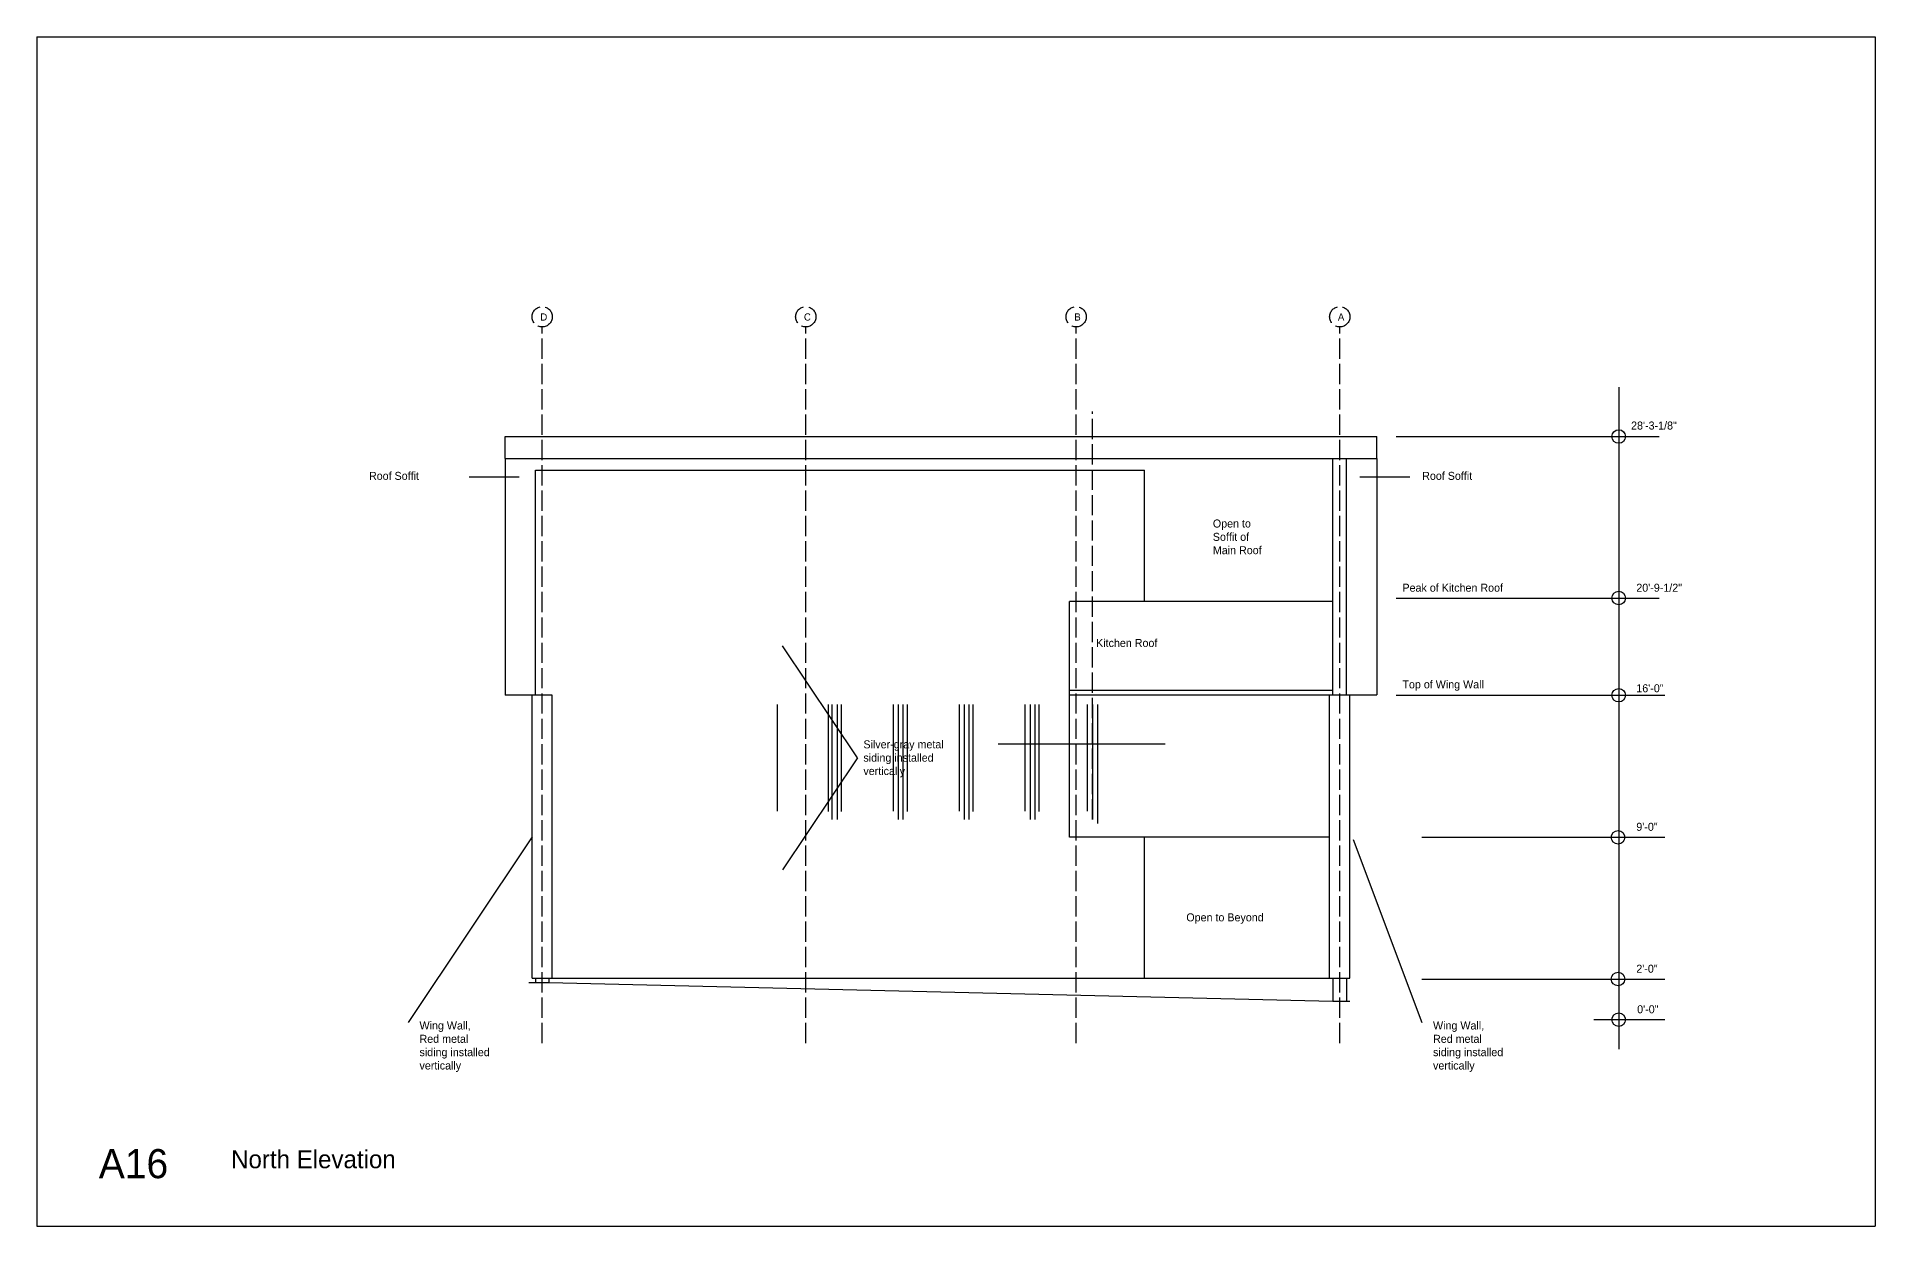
# Model space of a CAD drawing. Header units: inches. Extents: x -173 to 7884, y -3191 to 6135.
# Drawn here: x 5763 to 6851, y -1067 to -363 of the extents above; entities that cross this region are included whole.
import ezdxf

# ---------------------------------------------------------------- set-up
doc = ezdxf.new("R2010")
doc.units = ezdxf.units.IN
doc.header["$MEASUREMENT"] = 0
doc.linetypes.add('ACAD_ISO02W100', pattern=[15, 12, -3])
for name, color, linetype in [('const', 7, 'Continuous'), ('e1', 7, 'Continuous'), ('e2', 251, 'Continuous'), ('grid', 252, 'ACAD_ISO02W100'), ('walls', 7, 'Continuous')]:
    doc.layers.add(name, color=color, linetype=linetype)

msp = doc.modelspace()

# ---------------------------------------------------------------- linework, layer by layer
for p, q in [((5763.3, -363.4), (5763.3, -1067.4)), ((5763.3, -363.4), (6851.3, -363.4)), ((6851.3, -363.4), (6851.3, -1067.4)), ((5763.3, -1067.4), (6851.3, -1067.4))]:
    msp.add_line(p, q)
at = {"layer": 'e1'}
for p, q in [((6040.4, -612.9), (6556.4, -612.9)), ((6418.9, -697.6), (6418.9, -619.9)), ((6048.7, -624), (6019.2, -624)), ((6575.8, -624), (6546.3, -624)), ((6374.4, -837.1), (6374.4, -697.6)), ((6530.4, -697.6), (6374.4, -697.6)), ((6374.4, -750.1), (6530.4, -750.1)), ((6528.4, -837.1), (6374.4, -837.1)), ((6418.9, -920.6), (6418.9, -837.1)), ((6066.4, -920.6), (6540.4, -920.6))]:
    msp.add_line(p, q, dxfattribs=at)
at = {"layer": 'e2'}
for p, q in [((6699.5, -570.8), (6699.5, -962.6)), ((6567.7, -600), (6723.4, -600)), ((6040.4, -612.9), (6040.4, -753.1)), ((6058.4, -619.9), (6418.9, -619.9)), ((6556.4, -612.9), (6556.4, -752.9)), ((6567.7, -695.6), (6723.4, -695.6)), ((6249, -790.1), (6204.7, -723.8)), ((6056.4, -753.1), (6040.4, -753.1)), ((6201.4, -758.5), (6201.4, -821.7)), ((6231.6, -758.5), (6231.6, -821.9)), ((6234.1, -826.6), (6234.1, -758.5)), ((6237.1, -826.6), (6237.1, -758.5)), ((6239.3, -758.5), (6239.3, -821.9)), ((6270.1, -758.5), (6270.1, -821.7)), ((6273.1, -758.5), (6273.1, -826.6)), ((6276.1, -826.6), (6276.1, -758.5)), ((6278.3, -758.5), (6278.3, -821.9)), ((6309.1, -758.5), (6309.1, -821.7)), ((6312.1, -758.5), (6312.1, -826.6)), ((6315.1, -826.6), (6315.1, -758.5)), ((6317.3, -758.5), (6317.3, -821.9)), ((6348.1, -758.5), (6348.1, -821.7)), ((6351.1, -758.5), (6351.1, -826.6)), ((6354.1, -826.6), (6354.1, -758.5)), ((6356.3, -758.5), (6356.3, -821.9)), ((6528.4, -753.1), (6374.4, -753.1)), ((6385, -758.5), (6385, -821.7)), ((6388.1, -758.5), (6388.1, -826.6)), ((6391.1, -758.5), (6391.1, -829.1)), ((6540.4, -752.9), (6556.4, -752.9)), ((6567.7, -753.1), (6726.7, -753.1)), ((6332.2, -781.8), (6431, -781.8)), ((6249, -790.1), (6204.7, -856.4)), ((6056.4, -836.9), (5983.1, -946.8)), ((6582.9, -837.1), (6726.7, -837.1)), ((6542.4, -838.5), (6582.9, -946.8)), ((6582.9, -921.1), (6726.7, -921.1)), ((6684.8, -945.1), (6726.7, -945.1))]:
    msp.add_line(p, q, dxfattribs=at)
for centre in [(6699.5, -600), (6699.5, -695.6), (6699.5, -753.1), (6699.1, -837.2), (6699.1, -921.1), (6699.5, -945.1)]:
    msp.add_circle(centre, 4, dxfattribs=at)
at = {"layer": 'grid'}
for p, q in [((6062.4, -959), (6062.4, -535.1)), ((6218.4, -959), (6218.4, -535.1)), ((6378.4, -959), (6378.4, -535.1)), ((6534.4, -959), (6534.4, -535.1)), ((6388.1, -826.6), (6388.1, -585.1))]:
    msp.add_line(p, q, dxfattribs=at)
for centre in [(6062.4, -529.1), (6218.4, -529.1), (6378.4, -529.1), (6534.4, -529.1)]:
    msp.add_circle(centre, 6, dxfattribs=at)
at = {"layer": 'walls'}
for p, q in [((6040.4, -600), (6556.4, -600)), ((6040.4, -612.9), (6040.4, -600)), ((6556.4, -612.9), (6556.4, -600)), ((6058.4, -753.1), (6058.4, -619.9)), ((6530.4, -753.1), (6530.4, -612.9)), ((6538.4, -753.1), (6538.4, -612.9)), ((6056.4, -920.6), (6056.4, -753.1)), ((6068.4, -753.1), (6056.4, -753.1)), ((6068.4, -920.6), (6068.4, -753.1)), ((6528.4, -920.6), (6528.4, -753.1)), ((6540.4, -753.1), (6528.4, -753.1)), ((6540.4, -920.6), (6540.4, -753.1)), ((6054.4, -923.1), (6066.4, -923.1)), ((6056.4, -920.6), (6066.4, -920.6)), ((6058.4, -920.6), (6058.4, -923.1)), ((6066.4, -920.6), (6066.4, -923.1)), ((6066.4, -923.1), (6530.4, -934.1)), ((6530.4, -920.6), (6530.4, -934.1)), ((6530.4, -920.6), (6538.4, -920.6)), ((6538.4, -920.6), (6538.4, -934.1)), ((6530.4, -934.1), (6540.4, -934.1))]:
    msp.add_line(p, q, dxfattribs=at)

# ---------------------------------------------------------------- texts
at = {"layer": 'const', "attachment_point": 1}
for s, insert, char_height, width in [('D', (6061.3, -527.1), 4.26, 1625.197), ('C', (6217.3, -527.1), 4.26, 1625.197), ('B', (6377.3, -527.1), 4.26, 1625.197), ('A', (6533.3, -527.1), 4.26, 1625.197), ('28\'-3-1/8"', (6706.8, -591.1), 4.74, 1805.775), ('\\PRoof Soffit', (5959.9, -613), 4.736, 1805.775), ('\\PRoof Soffit', (6583.2, -613), 4.736, 1805.775), ('Open to^JSoffit of\\PMain Roof', (6459.3, -649.1), 4.736, 1805.775), ('Peak of Kitchen Roof', (6571.5, -687.1), 4.736, 1805.775), ('20\'-9-1/2"', (6709.9, -687.1), 4.74, 1805.775), ('Kitchen Roof', (6390.2, -719.8), 4.736, 1805.775), ('Top of Wing Wall', (6571.5, -744.3), 4.736, 1805.775), ('16\'-0"', (6709.9, -746.6), 4.74, 1805.775), ('\\PSilver-gray metal^Jsiding installed^Jvertically', (6252.5, -771.9), 4.736, 1805.775), ('9\'-0"', (6709.9, -828.6), 4.74, 1805.775), ('Open to Beyond', (6443.6, -882.2), 4.736, 1805.775), ('2\'-0"', (6709.9, -912.6), 4.74, 1805.775), ('Wing Wall,\\PRed metal^Jsiding installed^Jvertically', (5989.8, -946.2), 4.736, 1805.775), ('Wing Wall,\\PRed metal^Jsiding installed^Jvertically', (6589.6, -946.2), 4.736, 1805.775), ('0\'-0"', (6710.4, -936.6), 4.74, 1805.775), ('A16', (5800, -1021.7), 17.26, 6582.049), ('North Elevation', (5878.3, -1022.4), 10.656, 4062.993)]:
    msp.add_mtext(s, dxfattribs=dict(at, insert=insert, char_height=char_height, width=width))

doc.saveas('drawing.dxf')
